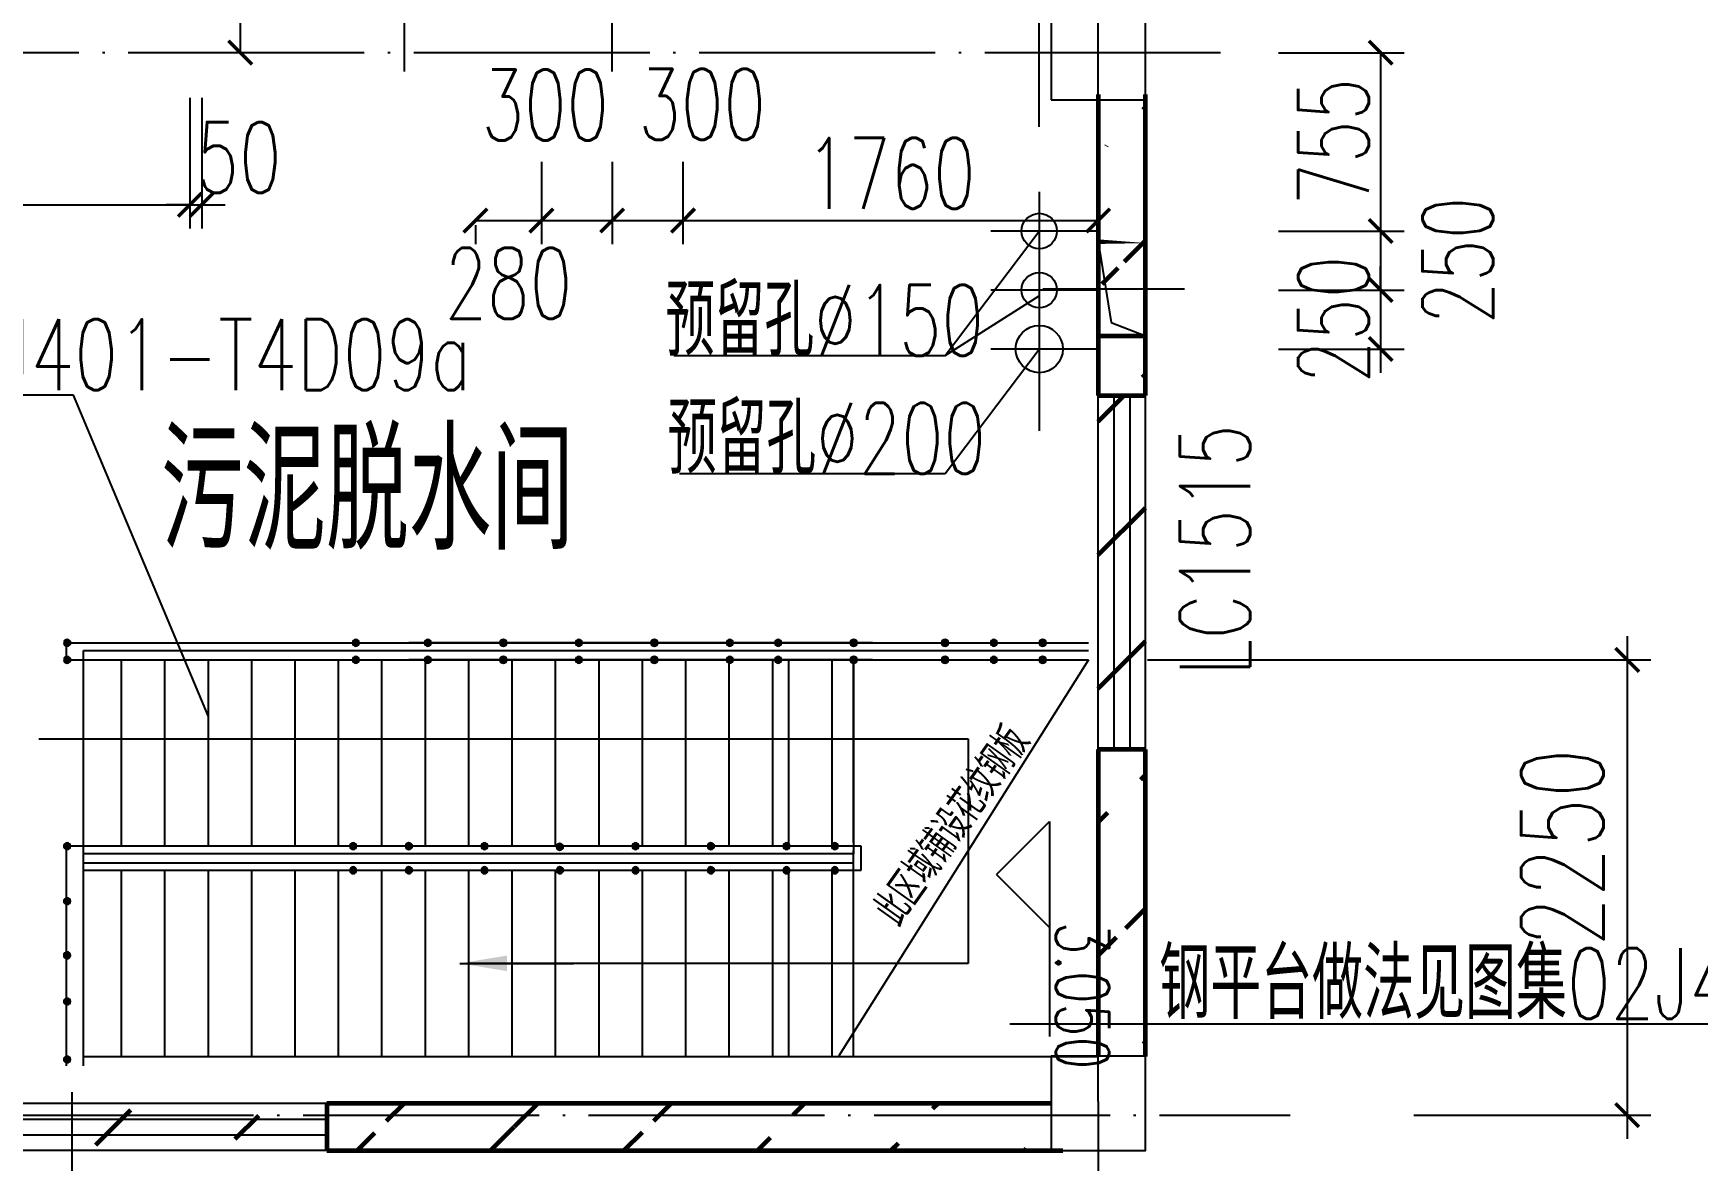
# Model space of a CAD drawing. Header units: millimetres. Extents: x 5779402 to 5838852, y 134142 to 176192.
# Drawn here: x 5807343 to 5814398, y 141074 to 145849 of the extents above; entities that cross this region are included whole.
import ezdxf

# ---------------------------------------------------------------- set-up
doc = ezdxf.new("R2010")
doc.units = ezdxf.units.MM
doc.header["$LTSCALE"] = 1000
doc.linetypes.add('ACAD_ISO04W100', pattern=[30.5, 24, -3, 0.5, -3])
doc.linetypes.add('DOTE', pattern=[2.4200000000000004, 2, -0.2, 0.02, -0.2])
doc.layers.get('0').update_dxf_attribs({"color": 8})
doc.layers.get('DEFPOINTS').update_dxf_attribs({"color": 8})
for name, color, linetype in [('3T_WOOD', 8, 'Continuous'), ('AXIS_NUM', 8, 'Continuous'), ('COLUMN', 8, 'Continuous'), ('DIM', 8, 'Continuous'), ('DIM_ELEV', 8, 'Continuous'), ('DOTE', 8, 'DOTE'), ('STAIR', 8, 'Continuous'), ('THIN', 8, 'Continuous'), ('TWT_SYMB', 8, 'Continuous'), ('WIN', 8, 'Continuous'), ('WINDOW', 8, 'Continuous'), ('WINDOW_TEXT', 8, 'Continuous')]:
    doc.layers.add(name, color=color, linetype=linetype)
doc.layers.add('WALL', color=8, linetype='Continuous', lineweight=60)
doc.styles.add('_TCH_WINDOW', font='SIMPLEX', dxfattribs={"bigfont": 'GBCBIG'})
doc.styles.add('HZ', font='geditxt.shx', dxfattribs={"width": 0.7, "bigfont": 'hztxt1.shx'})
doc.styles.add('HZ1', font='geditxt.shx', dxfattribs={"width": 0.75, "bigfont": 'hztxt1.shx'})
doc.styles.get("Standard").update_dxf_attribs({"font": 'geditxt.shx', "width": 0.7, "bigfont": 'hztxt1.shx'})
doc.styles.add('STYLE1', font='geditxt.shx', dxfattribs={"width": 0.7, "bigfont": 'hztxt1.shx'})
doc.styles.add('TSSD_Dimension', font='geditxt.shx', dxfattribs={"width": 0.7, "bigfont": 'hztxt1.shx'})
doc.styles.add('TSSD_Rein', font='geditxt.shx', dxfattribs={"width": 0.7, "bigfont": 'hztxt1.shx'})
doc.dimstyles.new('normal', dxfattribs={"dimtxt": 3, "dimasz": 2.5, "dimexe": 0.5, "dimexo": 0.5, "dimtad": 1, "dimdec": 0, "dimdsep": 46, "dimtxsty": 'STYLE1', "dimcen": 2.5, "dimclrd": 7, "dimclre": 7, "dimclrt": 7, "dimadec": 0, "dimazin": 0, "dimtfac": 1, "dimtdec": 0, "dimtofl": 0, "dimtmove": 0, "dimatfit": 2, "dimfxl": 0, "dimtolj": 1, "dimtzin": 0, "dimarcsym": 0})
doc.dimstyles.new('TSSD_100_100$0', dxfattribs={"dimtxt": 300, "dimasz": 100, "dimexe": 100, "dimexo": 250, "dimgap": 50, "dimtad": 1, "dimdec": 0, "dimzin": 0, "dimdsep": 46, "dimtxsty": 'TSSD_Rein', "dimblk": 'ARCHTICK', "dimcen": 0, "dimclrt": 7, "dimadec": 0, "dimazin": 0, "dimtfac": 1, "dimtdec": 0, "dimtix": 1, "dimtmove": 2, "dimatfit": 3, "dimldrblk": '_TSDBK', "dimfxl": 0, "dimtvp": 0.7, "dimtolj": 1, "dimtzin": 0, "dimarcsym": 0})
doc.dimstyles.new('TSSD_50_100', dxfattribs={"dimtxt": 350, "dimasz": 100, "dimexe": 100, "dimexo": 250, "dimgap": 100, "dimtad": 1, "dimdec": 0, "dimlfac": 0.5, "dimzin": 0, "dimdsep": 46, "dimtxsty": 'TSSD_Dimension', "dimblk": 'ARCHTICK', "dimblk1": 'ARCHTICK', "dimblk2": 'ARCHTICK', "dimcen": 0, "dimdle": 100, "dimclrt": 7, "dimadec": 0, "dimazin": 0, "dimtfac": 1, "dimtdec": 0, "dimtix": 1, "dimtmove": 2, "dimatfit": 3, "dimfxl": 0, "dimtolj": 1, "dimtzin": 0, "dimarcsym": 0})
pattern_1 = [(45, (0, 3.129573621408781), (-282.842712474619, 282.842712474619), [])]

# ---------------------------------------------------------------- blocks, each defined once
blk = doc.blocks.new('D')
at = {"layer": 'WIN'}
for p, q in [((6078499.015100326, 232469.040798577), (6078499.015100326, 231869.6163707887)), ((6078356.516380943, 232179.4364029669), (6078299.015100242, 232034.9045898805)), ((6078699.015100412, 232234.9045898275), (6078356.516380943, 232179.4364029669))]:
    blk.add_line(p, q, dxfattribs=at)
at = {"layer": 'WIN', "const_width": 20}
blk.add_lwpolyline([(6078299.015100242, 232234.9045898275), (6078699.015100412, 232234.9045898275), (6078699.015100408, 232034.9045898736), (6078299.015100242, 232034.9045898805), (6078299.015100242, 232234.9045898275)], dxfattribs=at)
blk = doc.blocks.new('_ArchTick')
at = {"color": 0, "linetype": 'ByBlock', "const_width": 0.15}
blk.add_lwpolyline([(-0.5, -0.5), (0.5, 0.5)], dxfattribs=at)
blk = doc.blocks.new('*D181')
at = {"layer": 'DEFPOINTS', "color": 0, "transparency": 16777216}
for p in [(5811857.273068737, 146122.9615348458), (5811607.273068738, 145203.1733203476), (5811857.273068737, 145203.1733203476)]:
    blk.add_point(p, dxfattribs=at)
at = {"layer": 'DIM', "color": 0, "lineweight": -2, "transparency": 16777216}
for p, q in [((5811607.273068738, 145453.1733203476), (5811607.273068738, 146222.9615348458)), ((5811857.273068737, 145453.1733203476), (5811857.273068737, 146222.9615348458)), ((5811607.273068738, 146122.9615348458), (5811507.273068738, 146122.9615348458)), ((5811607.273068738, 146122.9615348458), (5811857.273068737, 146122.9615348458)), ((5811857.273068737, 146122.9615348458), (5811957.273068737, 146122.9615348458))]:
    blk.add_line(p, q, dxfattribs=at)
at = {"layer": 'DIM', "color": 0, "lineweight": -2, "transparency": 16777216, "xscale": 100, "yscale": 100, "zscale": 100}
blk.add_blockref('_ArchTick', (5811607.273068738, 146122.9615348458), dxfattribs=at)
at = {"layer": 'DIM', "color": 0, "lineweight": -2, "transparency": 16777216, "xscale": 100, "yscale": 100, "zscale": 100, "rotation": 180}
blk.add_blockref('_ArchTick', (5811857.273068737, 146122.9615348458), dxfattribs=at)
at = {"layer": 'DIM', "color": 7, "transparency": 16777216, "insert": (5811732.273068737, 146322.9615348458), "char_height": 300, "attachment_point": 5, "style": 'TSSD_Rein'}
blk.add_mtext('\\A1;250', dxfattribs=at)
blk = doc.blocks.new('_TSDBK')
blk.add_line((-1, 0), (0, 0))
blk.add_lwpolyline([(-0.7000000000000001, -0.7000000000000001, 0.5, 0.5, 0), (0.7000000000000001, 0.7000000000000001, 0.5, 0.5, 0)], format="xyseb")
blk = doc.blocks.new('*D179')
at = {"layer": 'DEFPOINTS', "color": 0, "transparency": 16777216}
for p in [(5811815.829915711, 143194.9160537429), (5812945.647221676, 141266.480840938), (5814099.242781069, 141266.480840938)]:
    blk.add_point(p, dxfattribs=at)
at = {"layer": 'DIM', "color": 0, "lineweight": -2, "transparency": 16777216}
for p, q in [((5814099.242781069, 143294.9160537429), (5814099.242781069, 141166.480840938)), ((5812065.829915711, 143194.9160537429), (5814199.242781069, 143194.9160537429)), ((5813195.647221676, 141266.480840938), (5814199.242781069, 141266.480840938))]:
    blk.add_line(p, q, dxfattribs=at)
at = {"layer": 'DIM', "color": 0, "lineweight": -2, "transparency": 16777216, "xscale": 100, "yscale": 100, "zscale": 100}
for p, rotation in [((5814099.242781069, 143194.9160537429), 90), ((5814099.242781069, 141266.480840938), 270)]:
    blk.add_blockref('_ArchTick', p, dxfattribs=dict(at, rotation=rotation))
at = {"layer": 'DIM', "color": 7, "transparency": 16777216, "insert": (5813824.242781069, 142399.8940150948), "char_height": 350, "attachment_point": 5, "rotation": 90, "style": 'TSSD_Dimension'}
blk.add_mtext('\\A1;2250', dxfattribs=at)
blk = doc.blocks.new('_FZHK')
blk.add_lwpolyline([(-0.5, -0.5), (0.5, -0.5), (0.5, 0.5), (-0.5, 0.5)], close=True)
blk = doc.blocks.new('*D85')
at = {"layer": 'DEFPOINTS', "color": 0, "transparency": 16777216}
for p in [(5812370.708302685, 144761.480840936), (5812370.708302685, 144511.480840936), (5813054.283697982, 144511.480840936)]:
    blk.add_point(p, dxfattribs=at)
at = {"layer": 'DIM', "color": 0, "lineweight": -2, "transparency": 16777216}
for p, q in [((5813054.283697982, 144761.480840936), (5813054.283697982, 144861.480840936)), ((5812620.708302685, 144761.480840936), (5813154.283697982, 144761.480840936)), ((5813054.283697982, 144761.480840936), (5813054.283697982, 144511.480840936)), ((5812620.708302685, 144511.480840936), (5813154.283697982, 144511.480840936)), ((5813054.283697982, 144511.480840936), (5813054.283697982, 144411.480840936))]:
    blk.add_line(p, q, dxfattribs=at)
at = {"layer": 'DIM', "color": 0, "lineweight": -2, "transparency": 16777216, "xscale": 100, "yscale": 100, "zscale": 100}
for p, rotation in [((5813054.283697982, 144761.480840936), 270), ((5813054.283697982, 144511.480840936), 90)]:
    blk.add_blockref('_ArchTick', p, dxfattribs=dict(at, rotation=rotation))
at = {"layer": 'DIM', "color": 7, "transparency": 16777216, "insert": (5812854.283697982, 144636.4808409369), "char_height": 300, "attachment_point": 5, "rotation": 90, "style": 'TSSD_Rein'}
blk.add_mtext('\\A1;250', dxfattribs=at)
blk = doc.blocks.new('*D84')
at = {"layer": 'DEFPOINTS', "color": 0, "transparency": 16777216}
for p in [(5812370.708302685, 145011.480840936), (5812370.708302685, 144761.480840936), (5813054.283697982, 144761.480840936)]:
    blk.add_point(p, dxfattribs=at)
at = {"layer": 'DIM', "color": 0, "lineweight": -2, "transparency": 16777216}
for p, q in [((5812620.708302685, 145011.480840936), (5813154.283697982, 145011.480840936)), ((5813054.283697982, 145011.480840936), (5813054.283697982, 144761.480840936)), ((5812620.708302685, 144761.480840936), (5813154.283697982, 144761.480840936))]:
    blk.add_line(p, q, dxfattribs=at)
at = {"layer": 'DIM', "color": 0, "lineweight": -2, "transparency": 16777216, "xscale": 100, "yscale": 100, "zscale": 100}
for p, rotation in [((5813054.283697982, 145011.480840936), 90), ((5813054.283697982, 144761.480840936), 270)]:
    blk.add_blockref('_ArchTick', p, dxfattribs=dict(at, rotation=rotation))
at = {"layer": 'DIM', "color": 7, "transparency": 16777216, "insert": (5813381.418291126, 144886.4808409372), "char_height": 300, "attachment_point": 5, "rotation": 90, "style": 'TSSD_Rein'}
blk.add_mtext('\\A1;250', dxfattribs=at)
blk = doc.blocks.new('*D83')
at = {"layer": 'DEFPOINTS', "color": 0, "transparency": 16777216}
for p in [(5812370.708302685, 145766.9160541317), (5812370.708302685, 145011.480840936), (5813054.283697982, 145011.480840936)]:
    blk.add_point(p, dxfattribs=at)
at = {"layer": 'DIM', "color": 0, "lineweight": -2, "transparency": 16777216}
for p, q in [((5812620.708302685, 145766.9160541317), (5813154.283697982, 145766.9160541317)), ((5813054.283697982, 145766.9160541317), (5813054.283697982, 145011.480840936)), ((5812620.708302685, 145011.480840936), (5813154.283697982, 145011.480840936))]:
    blk.add_line(p, q, dxfattribs=at)
at = {"layer": 'DIM', "color": 0, "lineweight": -2, "transparency": 16777216, "xscale": 100, "yscale": 100, "zscale": 100}
for p, rotation in [((5813054.283697982, 145766.9160541317), 90), ((5813054.283697982, 145011.480840936), 270)]:
    blk.add_blockref('_ArchTick', p, dxfattribs=dict(at, rotation=rotation))
at = {"layer": 'DIM', "color": 7, "transparency": 16777216, "insert": (5812854.283697982, 145389.1984475348), "char_height": 300, "attachment_point": 5, "rotation": 90, "style": 'TSSD_Rein'}
blk.add_mtext('\\A1;755', dxfattribs=at)
blk = doc.blocks.new('*D77')
at = {"layer": 'DEFPOINTS', "color": 0, "transparency": 16777216}
for p in [(5807507.273069501, 141613.7790394076), (5810757.273068737, 140802.8531473839), (5807507.273069501, 140341.9272553602)]:
    blk.add_point(p, dxfattribs=at)
at = {"layer": 'DIM', "color": 0, "lineweight": -2, "transparency": 16777216}
for p, q in [((5807507.273069501, 141363.7790394076), (5807507.273069501, 140241.9272553602)), ((5810757.273068737, 140552.8531473839), (5810757.273068737, 140241.9272553602)), ((5810757.273068737, 140341.9272553602), (5807507.273069501, 140341.9272553602))]:
    blk.add_line(p, q, dxfattribs=at)
at = {"layer": 'DIM', "color": 0, "lineweight": -2, "transparency": 16777216, "xscale": 100, "yscale": 100, "zscale": 100, "rotation": 180}
blk.add_blockref('_ArchTick', (5807507.273069501, 140341.9272553602), dxfattribs=at)
at = {"layer": 'DIM', "color": 0, "lineweight": -2, "transparency": 16777216, "xscale": 100, "yscale": 100, "zscale": 100}
blk.add_blockref('_ArchTick', (5810757.273068737, 140341.9272553602), dxfattribs=at)
at = {"layer": 'DIM', "color": 7, "transparency": 16777216, "insert": (5809132.273069119, 140541.9272553602), "char_height": 300, "attachment_point": 5, "style": 'TSSD_Rein'}
blk.add_mtext('\\A1;3250', dxfattribs=at)
blk = doc.blocks.new('钢梯2')
at = {"layer": 'STAIR'}
for points in [[(850730.7447150934, -322942.6653898323, 1), (850695.4695447278, -322942.6653898323, 1)], [(850785.4695447278, -322942.6653898323, -1), (850820.7447150933, -322942.6653898323, -1)], [(850730.7447150934, -323201.3666499663, 1), (850695.4695447278, -323201.3666499663, 1)], [(850785.4695447278, -323201.3666499663, -1), (850820.7447150933, -323201.3666499663, -1)], [(850730.7447150934, -323460.0679101003, 1), (850695.4695447278, -323460.0679101003, 1)], [(850785.4695447278, -323460.0679101003, -1), (850820.7447150933, -323460.0679101003, -1)], [(850730.7447150934, -323944.0679101003, 1), (850695.4695447278, -323944.0679101003, 1)], [(850785.4695447278, -323944.0679101003, -1), (850820.7447150933, -323944.0679101003, -1)], [(849616.7447150934, -324044.0679101003, 1), (849581.4695447278, -324044.0679101003, 1)], [(849709.4695447278, -324044.0679101003, -1), (849744.7447150934, -324044.0679101003, -1)], [(849616.7447150934, -324300.0679101003, 1), (849581.4695447278, -324300.0679101003, 1)], [(849709.4695447278, -324300.0679101003, -1), (849744.7447150934, -324300.0679101003, -1)], [(850730.7447150934, -324344.0679101003, 1), (850695.4695447278, -324344.0679101003, 1)], [(850785.4695447278, -324344.0679101003, -1), (850820.7447150933, -324344.0679101003, -1)], [(850730.7447150934, -324600.0679101003, 1), (850695.4695447278, -324600.0679101003, 1)], [(850785.4695447278, -324600.0679101003, -1), (850820.7447150933, -324600.0679101003, -1)], [(849616.7447150934, -324700.0679101003, 1), (849581.4695447278, -324700.0679101003, 1)], [(849709.4695447278, -324700.0679101003, -1), (849744.7447150934, -324700.0679101003, -1)], [(850730.7447150934, -325000.0679101003, 1), (850695.4695447278, -325000.0679101003, 1)], [(850785.4695447278, -325000.0679101003, -1), (850820.7447150933, -325000.0679101003, -1)], [(849616.7447150934, -325100.0679101003, 1), (849581.4695447278, -325100.0679101003, 1)], [(849709.4695447278, -325100.0679101003, -1), (849744.7447150934, -325100.0679101003, -1)], [(850730.7447150934, -325400.0679101003, 1), (850695.4695447278, -325400.0679101003, 1)], [(850785.4695447278, -325400.0679101003, -1), (850820.7447150933, -325400.0679101003, -1)], [(849616.7447150934, -325500.0679101003, 1), (849581.4695447278, -325500.0679101003, 1)], [(849705.4695447278, -325500.0679101003, -1), (849740.7447150934, -325500.0679101003, -1)], [(850730.7447150934, -325800.0679101003, 1), (850695.4695447278, -325800.0679101003, 1)], [(850785.4695447278, -325800.0679101003, -1), (850820.7447150933, -325800.0679101003, -1)], [(849616.7447150934, -325900.0679101003, 1), (849581.4695447278, -325900.0679101003, 1)], [(849709.4695447278, -325900.0679101003, -1), (849744.7447150934, -325900.0679101003, -1)], [(850730.7447150934, -326200.0679101003, 1), (850695.4695447278, -326200.0679101003, 1)], [(850785.4695447278, -326200.0679101003, -1), (850820.7447150933, -326200.0679101003, -1)], [(849616.7447150934, -326300.0679101003, 1), (849581.4695447278, -326300.0679101003, 1)], [(849709.4695447278, -326300.0679101003, -1), (849744.7447150934, -326300.0679101003, -1)], [(849616.7447150934, -326596.107151052, 1), (849581.4695447278, -326596.107151052, 1)], [(849709.4695447278, -326596.107151052, -1), (849744.7447150934, -326596.107151052, -1)], [(850730.7447150934, -326581.3079189023, 1), (850695.4695447278, -326581.3079189023, 1)], [(850785.4695447278, -326581.3079189023, -1), (850820.7447150933, -326581.3079189023, -1)], [(848579.7631746964, -328111.5571983908, -1), (848615.0383450619, -328111.5571983908, -1)], [(848886.8436971749, -328111.5571983908, -1), (848922.1188675405, -328111.5571983908, -1)], [(849131.1672224128, -328111.5571983908, -1), (849166.4423927784, -328111.5571983908, -1)], [(849418.0750970975, -328111.5571983908, -1), (849453.3502674631, -328111.5571983908, -1)], [(849709.4695447278, -328111.5571983908, -1), (849744.7447150934, -328111.5571983908, -1)], [(850730.7447150934, -328110.2994994388, 1), (850695.4695447278, -328110.2994994388, 1)], [(850785.4695447278, -328110.2994994388, -1), (850820.7447150933, -328110.2994994388, -1)]]:
    blk.add_hatch(color=256, dxfattribs=at).paths.add_polyline_path(points)
for p, q in [((848613.1071299106, -328024.0679101006), (848613.1071299106, -322648.2639688065)), ((850713.1071299106, -323844.0679101003), (850713.1071299106, -322700.0679101003)), ((850763.1071299106, -326340.0679101003), (850763.1071299106, -322700.0679101003)), ((850763.1071299105, -328024.0679101004), (850763.1071299106, -322700.0679101003)), ((850803.1071299105, -323844.0679101003), (850803.1071299105, -322700.0679101003)), ((850713.1071299106, -328114.0679101004), (850713.1071299106, -323804.0679101003)), ((850803.1071299104, -328114.0679101004), (850803.1071299105, -323804.0679101003)), ((850713.1071299106, -323844.0679101003), (850713.1071299106, -326300.0679101003)), ((850803.1071299105, -323844.0679101003), (850803.1071299105, -326300.0679101003)), ((848613.1071299106, -323944.0679101003), (849603.1071299106, -323944.0679101003)), ((848613.1071299106, -323944.0679101003), (849543.1071299106, -323944.0679101003)), ((849599.1071299108, -328024.0679101005), (849599.1071299107, -323904.0679101003)), ((849599.1071299107, -323904.0679101003), (849727.1071299107, -323904.0679101003)), ((849603.1071299106, -323944.0679101003), (849703.1071299106, -323944.0679101003)), ((849603.1071299106, -323944.0679101003), (849703.1071299106, -323944.0679101003)), ((849639.1071299106, -326400.0679101003), (849639.1071299106, -323944.0679101003)), ((849639.1071299107, -328024.0679101006), (849639.1071299106, -323944.0679101003)), ((849687.1071299106, -323944.0679101003), (849687.1071299106, -326400.0679101003)), ((850713.1071299106, -323944.0679101003), (849687.1071299106, -323944.0679101003)), ((849687.1071299106, -323944.0679101003), (849687.1071299107, -328024.0679101005)), ((849727.1071299107, -323904.0679101003), (849727.1071299108, -328114.0679101006)), ((849747.1071299106, -323944.0679101003), (850713.1071299106, -323944.0679101003)), ((848613.1071299106, -324057.0679101003), (849599.1071299107, -324057.0679101003)), ((849727.1071299108, -324057.0679101003), (850713.1071299106, -324057.0679101003)), ((848613.1071299106, -324287.0679101003), (849599.1071299107, -324287.0679101003)), ((849727.1071299108, -324287.0679101003), (850713.1071299106, -324287.0679101003)), ((848613.1071299106, -324373.0679101003), (849599.1071299107, -324373.0679101003)), ((849727.1071299108, -324373.0679101003), (850713.1071299106, -324373.0679101003)), ((848613.1071299106, -324603.0679101003), (849599.1071299107, -324603.0679101003)), ((849727.1071299108, -324603.0679101003), (850713.1071299106, -324603.0679101003)), ((848613.1071299106, -324833.0679101003), (849599.1071299107, -324833.0679101003)), ((849727.1071299108, -324833.0679101003), (850713.1071299106, -324833.0679101003)), ((848613.1071299106, -325063.0679101003), (849599.1071299107, -325063.0679101003)), ((849727.1071299108, -325063.0679101003), (850713.1071299106, -325063.0679101003)), ((848613.1071299106, -325293.0679101003), (849599.1071299107, -325293.0679101003)), ((849727.1071299108, -325293.0679101003), (850713.1071299106, -325293.0679101003)), ((848613.1071299106, -325523.0679101003), (849599.1071299107, -325523.0679101003)), ((849727.1071299108, -325523.0679101003), (850713.1071299106, -325523.0679101003)), ((848613.1071299106, -325753.0679101003), (849599.1071299107, -325753.0679101003)), ((849727.1071299108, -325753.0679101003), (850713.1071299106, -325753.0679101003)), ((848613.1071299106, -325983.0679101003), (849599.1071299107, -325983.0679101003)), ((849727.1071299108, -325983.0679101003), (850713.1071299106, -325983.0679101003)), ((848613.1071299106, -326213.0679101003), (849599.1071299107, -326213.0679101003)), ((849727.1071299108, -326213.0679101003), (850713.1071299106, -326213.0679101003)), ((848613.1071299106, -326443.0679101003), (849599.1071299107, -326443.0679101003)), ((849727.1071299108, -326443.0679101003), (850713.1071299106, -326443.0679101003)), ((848613.1071299106, -326673.0679101003), (849599.1071299107, -326673.0679101003)), ((849727.1071299108, -326673.0679101003), (850713.1071299106, -326673.0679101003)), ((848613.1071299106, -326903.0679101003), (849599.1071299107, -326903.0679101003)), ((849727.1071299108, -326903.0679101003), (850713.1071299106, -326903.0679101003)), ((848613.1071299106, -327133.0679101003), (849599.1071299107, -327133.0679101003)), ((849727.1071299108, -327133.0679101003), (850713.1071299106, -327133.0679101003)), ((848613.1071299106, -327363.0679101003), (849599.1071299107, -327363.0679101003)), ((849727.1071299108, -327363.0679101003), (850713.1071299106, -327363.0679101003)), ((848613.1071299106, -327593.0679101003), (849599.1071299107, -327593.0679101003)), ((849727.1071299108, -327593.0679101003), (850713.1071299106, -327593.0679101003)), ((848613.1071299106, -327822.2874138645), (849599.1071299107, -327822.2874138645)), ((849727.1071299108, -327822.2874138645), (850713.1071299106, -327822.2874138645)), ((848563.1071299106, -328024.0679101006), (850763.1071299105, -328024.0679101004)), ((848563.1071299106, -328114.0679101006), (849727.1071299108, -328114.0679101006))]:
    blk.add_line(p, q, dxfattribs=at)
at = {"layer": 'STAIR', "linetype": 'Continuous'}
blk.add_line((850713.1071299106, -328114.0679101004), (850803.1071299104, -328114.0679101004), dxfattribs=at)
at = {"layer": 'STAIR'}
for centre in [(850713.1071299106, -322942.6653898323), (850803.1071299105, -322942.6653898323), (850713.1071299106, -323201.3666499663), (850803.1071299105, -323201.3666499663), (850713.1071299106, -323460.0679101003), (850803.1071299105, -323460.0679101003), (850713.1071299106, -323944.0679101003), (850803.1071299105, -323944.0679101003), (849599.1071299106, -324044.0679101003), (849727.1071299106, -324044.0679101003), (849599.1071299106, -324300.0679101003), (849727.1071299106, -324300.0679101003), (850713.1071299106, -324344.0679101003), (850803.1071299105, -324344.0679101003), (850713.1071299106, -324600.0679101003), (850803.1071299105, -324600.0679101003), (849599.1071299106, -324700.0679101003), (849727.1071299106, -324700.0679101003), (850713.1071299106, -325000.0679101003), (850803.1071299105, -325000.0679101003), (849599.1071299106, -325100.0679101003), (849727.1071299106, -325100.0679101003), (850713.1071299106, -325400.0679101003), (850803.1071299105, -325400.0679101003), (849599.1071299106, -325500.0679101003), (849723.1071299106, -325500.0679101003), (850713.1071299106, -325800.0679101003), (850803.1071299105, -325800.0679101003), (849599.1071299106, -325900.0679101003), (849727.1071299106, -325900.0679101003), (850713.1071299106, -326200.0679101003), (850803.1071299105, -326200.0679101003), (849599.1071299106, -326300.0679101003), (849727.1071299106, -326300.0679101003), (849599.1071299106, -326596.107151052), (849727.1071299106, -326596.107151052), (850713.1071299106, -326581.3079189023), (850803.1071299105, -326581.3079189023), (848597.4007598792, -328111.5571983908), (848904.4812823577, -328111.5571983908), (849148.8048075956, -328111.5571983908), (849435.7126822803, -328111.5571983908), (849727.1071299106, -328111.5571983908), (850713.1071299106, -328110.2994994388), (850803.1071299105, -328110.2994994388)]:
    blk.add_circle(centre, 17.63758518271788, dxfattribs=at)
blk = doc.blocks.new('*D74')
at = {"layer": 'DEFPOINTS', "color": 0, "transparency": 16777216}
for p in [(5808371.607742611, 146214.4808409382), (5808220.56397913, 145766.9160541317), (5808371.607742611, 145766.9160541317)]:
    blk.add_point(p, dxfattribs=at)
at = {"layer": 'DIM', "color": 0, "lineweight": -2, "transparency": 16777216}
for p, q in [((5808121.607742611, 146214.4808409382), (5808120.56397913, 146214.4808409382)), ((5808220.56397913, 146214.4808409382), (5808220.56397913, 145766.9160541317)), ((5808121.607742611, 145766.9160541317), (5808120.56397913, 145766.9160541317))]:
    blk.add_line(p, q, dxfattribs=at)
at = {"layer": 'DIM', "color": 0, "lineweight": -2, "transparency": 16777216, "xscale": 100, "yscale": 100, "zscale": 100}
for p, rotation in [((5808220.56397913, 146214.4808409382), 90), ((5808220.56397913, 145766.9160541317), 270)]:
    blk.add_blockref('_ArchTick', p, dxfattribs=dict(at, rotation=rotation))
at = {"layer": 'DIM', "color": 7, "transparency": 16777216, "insert": (5807769.367643644, 146204.0259654865), "char_height": 300, "attachment_point": 5, "rotation": 90, "style": 'TSSD_Rein'}
blk.add_mtext('\\A1;448', dxfattribs=at)
blk = doc.blocks.new('*D57')
at = {"layer": 'DEFPOINTS', "color": 0, "transparency": 16777216}
for p in [(5808007.273068761, 145826.0644825055), (5808057.273068761, 145826.0644825055), (5808057.273068761, 145122.920989466)]:
    blk.add_point(p, dxfattribs=at)
at = {"layer": 'DIM', "color": 0, "lineweight": -2, "transparency": 16777216}
for p, q in [((5808007.273068761, 145576.0644825055), (5808007.273068761, 145022.920989466)), ((5808057.273068761, 145576.0644825055), (5808057.273068761, 145022.920989466)), ((5808007.273068761, 145122.920989466), (5807907.273068761, 145122.920989466)), ((5808007.273068761, 145122.920989466), (5808057.273068761, 145122.920989466)), ((5808057.273068761, 145122.920989466), (5808157.273068761, 145122.920989466))]:
    blk.add_line(p, q, dxfattribs=at)
at = {"layer": 'DIM', "color": 0, "lineweight": -2, "transparency": 16777216, "xscale": 100, "yscale": 100, "zscale": 100}
blk.add_blockref('_ArchTick', (5808007.273068761, 145122.920989466), dxfattribs=at)
at = {"layer": 'DIM', "color": 0, "lineweight": -2, "transparency": 16777216, "xscale": 100, "yscale": 100, "zscale": 100, "rotation": 180}
blk.add_blockref('_ArchTick', (5808057.273068761, 145122.920989466), dxfattribs=at)
at = {"layer": 'DIM', "color": 7, "transparency": 16777216, "insert": (5808215.244104763, 145322.920989466), "char_height": 300, "attachment_point": 5, "style": 'TSSD_Rein'}
blk.add_mtext('\\A1;50', dxfattribs=at)
blk = doc.blocks.new('*D56')
at = {"layer": 'DEFPOINTS', "color": 0, "transparency": 16777216}
for p in [(5805857.273068764, 145826.0644825055), (5808007.273068761, 145826.0644825055), (5808007.273068761, 145122.920989466)]:
    blk.add_point(p, dxfattribs=at)
at = {"layer": 'DIM', "color": 0, "lineweight": -2, "transparency": 16777216}
for p, q in [((5805857.273068764, 145576.0644825055), (5805857.273068764, 145022.920989466)), ((5808007.273068761, 145576.0644825055), (5808007.273068761, 145022.920989466)), ((5805857.273068764, 145122.920989466), (5808007.273068761, 145122.920989466))]:
    blk.add_line(p, q, dxfattribs=at)
at = {"layer": 'DIM', "color": 0, "lineweight": -2, "transparency": 16777216, "xscale": 100, "yscale": 100, "zscale": 100, "rotation": 180}
blk.add_blockref('_ArchTick', (5805857.273068764, 145122.920989466), dxfattribs=at)
at = {"layer": 'DIM', "color": 0, "lineweight": -2, "transparency": 16777216, "xscale": 100, "yscale": 100, "zscale": 100}
blk.add_blockref('_ArchTick', (5808007.273068761, 145122.920989466), dxfattribs=at)
at = {"layer": 'DIM', "color": 7, "transparency": 16777216, "insert": (5806932.273068762, 145322.920989466), "char_height": 300, "attachment_point": 5, "style": 'TSSD_Rein'}
blk.add_mtext('\\A1;2150', dxfattribs=at)
blk = doc.blocks.new('*D54')
at = {"layer": 'DEFPOINTS', "color": 0, "transparency": 16777216}
for p in [(5809497.273067544, 145553.7043276356), (5809797.273067544, 145554.761948531), (5809797.273067544, 145056.048509266)]:
    blk.add_point(p, dxfattribs=at)
at = {"layer": 'DIM', "color": 0, "lineweight": -2, "transparency": 16777216}
for p, q in [((5809497.273067544, 145303.7043276356), (5809497.273067544, 144956.048509266)), ((5809797.273067544, 145304.761948531), (5809797.273067544, 144956.048509266)), ((5809497.273067544, 145056.048509266), (5809797.273067544, 145056.048509266))]:
    blk.add_line(p, q, dxfattribs=at)
at = {"layer": 'DIM', "color": 0, "lineweight": -2, "transparency": 16777216, "xscale": 100, "yscale": 100, "zscale": 100, "rotation": 180}
blk.add_blockref('_ArchTick', (5809497.273067544, 145056.048509266), dxfattribs=at)
at = {"layer": 'DIM', "color": 0, "lineweight": -2, "transparency": 16777216, "xscale": 100, "yscale": 100, "zscale": 100}
blk.add_blockref('_ArchTick', (5809797.273067544, 145056.048509266), dxfattribs=at)
at = {"layer": 'DIM', "color": 7, "transparency": 16777216, "insert": (5809513.587913635, 145545.3953497006), "char_height": 300, "attachment_point": 5, "style": 'TSSD_Rein'}
blk.add_mtext('\\A1;300', dxfattribs=at)
blk = doc.blocks.new('*D53')
at = {"layer": 'DEFPOINTS', "color": 0, "transparency": 16777216}
for p in [(5810097.273067544, 145554.761948531), (5811857.273068737, 145286.3013439025), (5811857.273068737, 145056.048509266)]:
    blk.add_point(p, dxfattribs=at)
at = {"layer": 'DIM', "color": 0, "lineweight": -2, "transparency": 16777216}
for p, q in [((5810097.273067544, 145304.761948531), (5810097.273067544, 144956.048509266)), ((5810097.273067544, 145056.048509266), (5811857.273068737, 145056.048509266)), ((5811857.273068737, 145036.3013439025), (5811857.273068737, 144956.048509266))]:
    blk.add_line(p, q, dxfattribs=at)
at = {"layer": 'DIM', "color": 0, "lineweight": -2, "transparency": 16777216, "xscale": 100, "yscale": 100, "zscale": 100, "rotation": 180}
blk.add_blockref('_ArchTick', (5810097.273067544, 145056.048509266), dxfattribs=at)
at = {"layer": 'DIM', "color": 0, "lineweight": -2, "transparency": 16777216, "xscale": 100, "yscale": 100, "zscale": 100}
blk.add_blockref('_ArchTick', (5811857.273068737, 145056.048509266), dxfattribs=at)
at = {"layer": 'DIM', "color": 7, "transparency": 16777216, "insert": (5810977.273068141, 145256.048509266), "char_height": 300, "attachment_point": 5, "style": 'TSSD_Rein'}
blk.add_mtext('\\A1;1760', dxfattribs=at)
blk = doc.blocks.new('*D52')
at = {"layer": 'DEFPOINTS', "color": 0, "transparency": 16777216}
for p in [(5809797.273067544, 145553.7043276356), (5810097.273067544, 145554.761948531), (5810097.273067544, 145056.048509266)]:
    blk.add_point(p, dxfattribs=at)
at = {"layer": 'DIM', "color": 0, "lineweight": -2, "transparency": 16777216}
for p, q in [((5809797.273067544, 145303.7043276356), (5809797.273067544, 144956.048509266)), ((5810097.273067544, 145304.761948531), (5810097.273067544, 144956.048509266)), ((5809797.273067544, 145056.048509266), (5810097.273067544, 145056.048509266))]:
    blk.add_line(p, q, dxfattribs=at)
at = {"layer": 'DIM', "color": 0, "lineweight": -2, "transparency": 16777216, "xscale": 100, "yscale": 100, "zscale": 100, "rotation": 180}
blk.add_blockref('_ArchTick', (5809797.273067544, 145056.048509266), dxfattribs=at)
at = {"layer": 'DIM', "color": 0, "lineweight": -2, "transparency": 16777216, "xscale": 100, "yscale": 100, "zscale": 100}
blk.add_blockref('_ArchTick', (5810097.273067544, 145056.048509266), dxfattribs=at)
at = {"layer": 'DIM', "color": 7, "transparency": 16777216, "insert": (5810178.446810294, 145548.1416619727), "char_height": 300, "attachment_point": 5, "style": 'TSSD_Rein'}
blk.add_mtext('\\A1;300', dxfattribs=at)
blk = doc.blocks.new('*D51')
at = {"layer": 'DEFPOINTS', "color": 0, "transparency": 16777216}
for p in [(5809497.273067544, 145554.761948531), (5809217.273067544, 145286.3013439025), (5809497.273067544, 145056.048509266)]:
    blk.add_point(p, dxfattribs=at)
at = {"layer": 'DIM', "color": 0, "lineweight": -2, "transparency": 16777216}
for p, q in [((5809497.273067544, 145304.761948531), (5809497.273067544, 144956.048509266)), ((5809217.273067544, 145056.048509266), (5809497.273067544, 145056.048509266)), ((5809217.273067544, 145036.3013439025), (5809217.273067544, 144956.048509266))]:
    blk.add_line(p, q, dxfattribs=at)
at = {"layer": 'DIM', "color": 0, "lineweight": -2, "transparency": 16777216, "xscale": 100, "yscale": 100, "zscale": 100, "rotation": 180}
blk.add_blockref('_ArchTick', (5809217.273067544, 145056.048509266), dxfattribs=at)
at = {"layer": 'DIM', "color": 0, "lineweight": -2, "transparency": 16777216, "xscale": 100, "yscale": 100, "zscale": 100}
blk.add_blockref('_ArchTick', (5809497.273067544, 145056.048509266), dxfattribs=at)
at = {"layer": 'DIM', "color": 7, "transparency": 16777216, "insert": (5809357.273067544, 144790.1104461079), "char_height": 300, "attachment_point": 5, "style": 'TSSD_Rein'}
blk.add_mtext('\\A1;280', dxfattribs=at)
blk = doc.blocks.new('$TCHSYS$WIN2D')
for p, q in [((-0.5, 0.5), (0.5, 0.5)), ((-0.5, 0.5), (-0.4999999999999999, -0.5)), ((0.5, 0.5), (0.4999999999999998, -0.5)), ((0.5, 0.1666666666666666), (-0.5, 0.1666666666666666)), ((0.5, -0.1666666666666667), (-0.5, -0.1666666666666667)), ((-0.4999999999999999, -0.5), (0.5, -0.5))]:
    blk.add_line(p, q)

msp = doc.modelspace()

# ---------------------------------------------------------------- hatches: boundary and pattern name
at = {"layer": 'WALL'}
h = msp.add_hatch(dxfattribs=at)
h.set_pattern_fill('METAL', color=256, scale=100, style=0)
h.set_pattern_definition([(45, (50.00000014342368, 2.91038304567337e-11), (-282.842712474619, 282.842712474619), [])])
edge = h.paths.add_edge_path()
edge.add_line((5811857.273068937, 147214.916054232), (5811857.273068815, 145939.9160541302))
edge.add_line((5812057.273068836, 147214.916054232), (5811857.273068937, 147214.916054232))
edge.add_line((5812057.273068736, 145939.9160541302), (5812057.273068836, 147214.916054232))
edge.add_line((5812057.273068848, 148714.916054232), (5812057.273068917, 150014.9160541302))
edge.add_line((5811857.273068931, 148714.916054232), (5812057.273068848, 148714.916054232))
edge.add_line((5811857.273068851, 150014.9160541302), (5811857.273068931, 148714.916054232))
edge.add_line((5811857.273068937, 142814.9160542342), (5811857.273068815, 141514.9160541325))
edge.add_line((5812057.273068836, 142814.9160542342), (5811857.273068937, 142814.9160542342))
edge.add_line((5812057.273068736, 141514.9160541325), (5812057.273068836, 142814.9160542342))
edge.add_line((5812057.273068848, 144314.9160542342), (5812057.273068917, 145589.9160541325))
edge.add_line((5811857.273068931, 144314.9160542342), (5812057.273068848, 144314.9160542342))
edge.add_line((5811857.273068851, 145589.9160541325), (5811857.273068931, 144314.9160542342))
edge.add_line((5812057.273069041, 150016.4808409163), (5812057.273068976, 150016.4808409163))
edge.add_line((5811857.273069012, 150016.4808409163), (5812057.273069041, 150016.4808409163))
edge.add_line((5811857.273069132, 150016.4808409163), (5811857.273069012, 150016.4808409163))
h = msp.add_hatch(dxfattribs=at)
h.set_pattern_fill('METAL', color=256, scale=100, style=0)
h.set_pattern_definition(pattern_1)
edge = h.paths.add_edge_path()
edge.add_line((5808587.273068599, 141118.0456277755), (5811707.273068905, 141118.0456277404))
edge.add_line((5808587.2730686, 141318.0456277566), (5808587.273068599, 141118.0456277755))
edge.add_line((5811707.273068906, 141318.0456277679), (5808587.2730686, 141318.0456277566))
edge.add_line((5807087.2730686, 141318.0456277566), (5806007.273068296, 141318.0456277575))
edge.add_line((5807087.273068599, 141118.0456277743), (5807087.2730686, 141318.0456277566))
edge.add_line((5806007.273068295, 141118.0456277625), (5807087.273068599, 141118.0456277743))
h = msp.add_hatch(dxfattribs=at)
h.set_pattern_fill('METAL', color=256, scale=100, style=0)
h.set_pattern_definition(pattern_1)
edge = h.paths.add_edge_path()
edge.add_line((5808587.273068599, 141118.0456277755), (5811707.273068905, 141118.0456277404))
edge.add_line((5808587.2730686, 141318.0456277566), (5808587.273068599, 141118.0456277755))
edge.add_line((5811707.273068906, 141318.0456277679), (5808587.2730686, 141318.0456277566))
edge.add_line((5807087.2730686, 141318.0456277566), (5806007.273068296, 141318.0456277575))
edge.add_line((5807087.273068599, 141118.0456277743), (5807087.2730686, 141318.0456277566))
edge.add_line((5806007.273068295, 141118.0456277625), (5807087.273068599, 141118.0456277743))

# ---------------------------------------------------------------- linework, layer by layer
at = {"color": 1, "linetype": 'ACAD_ISO04W100'}
for p, q in [((5811607.273068738, 145177.6505062687), (5811607.273068738, 144164.8677059915)), ((5811607.273068738, 145177.6505062687), (5811607.273068738, 144164.8677059915)), ((5811857.273068738, 145011.4808409363), (5811401.606614899, 145011.4808409363)), ((5811857.273068738, 144761.4808409363), (5811401.606614899, 144761.4808409363)), ((5811857.273068738, 144511.4808409363), (5811401.606614898, 144511.4808409363))]:
    msp.add_line(p, q, dxfattribs=at)
for p, q in [((5811208.504256729, 144484.2290709685), (5811607.273068738, 145011.4808409363)), ((5811208.504256729, 144484.2290709685), (5811607.273068738, 144736.4808409363)), ((5810058.451844146, 144484.2290709685), (5811208.504256729, 144484.2290709685)), ((5811208.504256729, 143984.2290709685), (5811607.273068738, 144511.4808409363)), ((5807513.995841041, 144315.6365378131), (5806030.076032426, 144315.6365378131)), ((5808085.429916579, 142955.2573781119), (5807513.995841041, 144315.6365378131)), ((5810082.764276872, 143984.2290709685), (5811208.504256729, 143984.2290709685)), ((5811815.829915711, 143194.9160537431), (5810757.273068736, 141517.270606386)), ((5815440.603717772, 141651.7100572719), (5811482.114061036, 141651.7100572719))]:
    msp.add_line(p, q)
for centre, radius in [((5811607.273068738, 145011.4808409363), 75), ((5811607.273068738, 144761.4808409363), 75), ((5811607.273068738, 144511.4808409363), 100)]:
    msp.add_circle(centre, radius)
at = {"layer": 'AXIS_NUM'}
msp.add_line((5811857.273068737, 141324.390937928), (5811857.273068737, 139196.5087984035), dxfattribs=at)
at = {"layer": 'COLUMN'}
msp.add_line((5811306.397828343, 141909.6368510959), (5809185.776020703, 141909.6368510959), dxfattribs=at)
at = {"layer": 'DIM_ELEV'}
for p, q in [((5811426.180180721, 142286.1327357283), (5811651.180180721, 142511.1327357283)), ((5811651.180180721, 142511.1327357283), (5811651.180180721, 141599.7615986231)), ((5811426.180180721, 142286.1327357283), (5811651.180180721, 142061.1327357283))]:
    msp.add_line(p, q, dxfattribs=at)
at = {"layer": 'DOTE', "ltscale": 0.5}
for p, q in [((5811857.273068737, 141324.390937928), (5811857.273068737, 151104.2410222153)), ((5808917.273067544, 145687.7383654355), (5808917.273067544, 147953.6096031865)), ((5809797.273067544, 145687.7383654355), (5809797.273067544, 147953.6096031865)), ((5812376.179375196, 145766.916054132), (5804562.991779409, 145766.916054132)), ((5804857.273068734, 141266.4808409383), (5812670.460664521, 141266.4808409383))]:
    msp.add_line(p, q, dxfattribs=at)
at = {"layer": 'TWT_SYMB', "color": 0}
for p, q in [((5807367.647693129, 142860.6272994798), (5811306.397828343, 142860.6272994798)), ((5811306.397828343, 142860.6272994798), (5811306.397828343, 141909.6368510959))]:
    msp.add_line(p, q, dxfattribs=at)
at = {"layer": 'WALL'}
for p, q in [((5811857.273068851, 145589.9160541325), (5811857.273068931, 144314.9160542342)), ((5812057.273068848, 144314.9160542342), (5812057.273068917, 145589.9160541325)), ((5811857.273068964, 144314.9160541325), (5812057.273068881, 144314.9160541325)), ((5811857.273068937, 142814.9160542342), (5811857.273068815, 141514.9160541325)), ((5812057.273068869, 142814.9160541325), (5811857.27306897, 142814.9160541325)), ((5812057.273068736, 141514.9160541325), (5812057.273068836, 142814.9160542342)), ((5808587.2730686, 141316.4808409542), (5808587.273068599, 141116.4808409731)), ((5811657.273068736, 141316.4808409653), (5808587.2730686, 141316.4808409542)), ((5808587.273068599, 141116.4808409731), (5811707.273068905, 141116.480840938))]:
    msp.add_line(p, q, dxfattribs=at)

# ---------------------------------------------------------------- block references
at = {"layer": 'COLUMN', "xscale": 400, "yscale": 400, "zscale": 400}
for p in [(5811857.273068725, 145766.916054132), (5811857.273068736, 141316.4808409385)]:
    msp.add_blockref('_FZHK', p, dxfattribs=at)
at = {"layer": 'STAIR', "color": 0, "linetype": 'Continuous', "xscale": -0.7999999998137355, "yscale": 0.7999999998137355, "zscale": 0.8, "rotation": 270}
msp.add_blockref('钢梯2', (6069975.884183683, -537375.5694917277), dxfattribs=at)
at = {"layer": 'WALL', "rotation": 90}
msp.add_blockref('D', (6044092.177658749, -5933732.099046112), dxfattribs=at)
at = {"layer": 'WINDOW'}
ref = msp.add_blockref('$TCHSYS$WIN2D', (5811957.273068881, 143564.9160541325), dxfattribs=dict(at, xscale=-1500, yscale=200, zscale=-1500, rotation=270))
ref.add_attrib('A', 'LC1515', (5812500.678712951, 143129.916054132), dxfattribs={"layer": 'WINDOW_TEXT', "height": 297.5, "rotation": 90, "style": '_TCH_WINDOW', "width": 0.7058823529411765})
ref = msp.add_blockref('$TCHSYS$WIN2D', (5807837.273068601, 141216.480840953), dxfattribs=dict(at, xscale=-1500, yscale=200, zscale=-1500))
ref.add_attrib('A', 'LC1515', (5807402.273068601, 140692.730840953), dxfattribs={"layer": 'WINDOW_TEXT', "height": 297.5, "style": '_TCH_WINDOW', "width": 0.7058823529411765})

# ---------------------------------------------------------------- texts
at = {"style": 'HZ', "width": 0.7}
for s, p in [('预留孔%%C150', (5810022.746914239, 144483.1865259628)), ('预留孔%%C200', (5810031.366225793, 143983.1865259628))]:
    msp.add_text(s, height=300, dxfattribs=at).set_placement(p)
at = {"layer": '3T_WOOD', "color": 0, "width": 0.7}
msp.add_text('污泥脱水间', height=500, dxfattribs=at).set_placement((5807884.669645032, 143661.9341574494))
at = {"layer": 'DIM', "color": 7, "style": 'HZ1', "width": 0.72}
for s, p in [('钢梯参照02J401-T4D09a', (5805949.373873021, 144338.1364004184)), ('钢平台做法见图集02J401第67页', (5812116.008637688, 141674.2099198771))]:
    msp.add_text(s, height=300, dxfattribs=at).set_placement(p)
for s, height, rotation, p in [('此区域铺设花纹钢板', 150, 54.60728690209309, (5811016.621435665, 142055.4387191177)), ('3.050', 225.0000000000001, 270, (5811678.149644176, 142085.667496074))]:
    msp.add_text(s, height=height, rotation=rotation, dxfattribs=at).set_placement(p)

# ---------------------------------------------------------------- dimensions: what is measured, and where the dimension line sits
at = {"layer": 'DIM'}
for base, p1, p2, picture, middle in [((5808220.56397913, 145766.9160541317), (5808371.607742611, 146214.4808409385), (5808371.607742611, 145766.916054132), '*D74', (5807769.367643644, 146204.0259654865)), ((5813054.283697982, 144761.480840936), (5812370.708302685, 145011.4808409363), (5812370.708302685, 144761.4808409363), '*D84', (5813381.418291126, 144886.4808409372))]:
    dim = msp.add_linear_dim(base=base, p1=p1, p2=p2, angle=90, dimstyle='TSSD_100_100$0', dxfattribs=at)
    dim.commit()
    dim.dimension.update_dxf_attribs({"geometry": picture, "text_midpoint": middle, "dimtype": 128})
for base, p1, p2, picture, middle in [((5811857.273068737, 146122.9615348458), (5811607.273068738, 145203.1733203476), (5811857.273068737, 145203.1733203476), '*D181', (5811732.273068737, 146322.9615348458)), ((5808007.273068761, 145122.920989466), (5805857.273068764, 145826.0644825055), (5808007.273068761, 145826.0644825055), '*D56', (5806932.273068762, 145322.920989466)), ((5811857.273068737, 145056.048509266), (5810097.273067544, 145554.761948531), (5811857.273068737, 145286.3013439025), '*D53', (5810977.273068141, 145256.048509266)), ((5807507.273069501, 140341.9272553602), (5810757.273068737, 140802.8531473839), (5807507.273069501, 141613.7790394076), '*D77', (5809132.273069119, 140541.9272553602))]:
    dim = msp.add_linear_dim(base=base, p1=p1, p2=p2, dimstyle='TSSD_100_100$0', dxfattribs=at)
    dim.commit()
    dim.dimension.update_dxf_attribs({"geometry": picture, "text_midpoint": middle})
for base, p1, p2, picture, middle in [((5808057.273068761, 145122.920989466), (5808007.273068761, 145826.0644825055), (5808057.273068761, 145826.0644825055), '*D57', (5808215.244104763, 145322.920989466)), ((5809797.273067544, 145056.048509266), (5809497.273067544, 145553.7043276356), (5809797.273067544, 145554.761948531), '*D54', (5809513.587913635, 145545.3953497006)), ((5810097.273067544, 145056.048509266), (5809797.273067544, 145553.7043276356), (5810097.273067544, 145554.761948531), '*D52', (5810178.446810294, 145548.1416619727)), ((5809497.273067544, 145056.048509266), (5809217.273067544, 145286.3013439025), (5809497.273067544, 145554.761948531), '*D51', (5809357.273067544, 144790.1104461079))]:
    dim = msp.add_linear_dim(base=base, p1=p1, p2=p2, dimstyle='TSSD_100_100$0', dxfattribs=at)
    dim.commit()
    dim.dimension.update_dxf_attribs({"geometry": picture, "text_midpoint": middle, "dimtype": 128})
for base, p1, p2, picture, middle in [((5813054.283697982, 145011.480840936), (5812370.708302685, 145766.916054132), (5812370.708302685, 145011.4808409363), '*D83', (5812854.283697982, 145389.1984475348)), ((5813054.283697982, 144511.480840936), (5812370.708302685, 144761.4808409363), (5812370.708302685, 144511.4808409363), '*D85', (5812854.283697982, 144636.4808409369))]:
    dim = msp.add_linear_dim(base=base, p1=p1, p2=p2, angle=90, dimstyle='TSSD_100_100$0', dxfattribs=at)
    dim.commit()
    dim.dimension.update_dxf_attribs({"geometry": picture, "text_midpoint": middle})
dim = msp.add_linear_dim(base=(5814099.242781069, 141266.480840938), p1=(5811815.829915711, 143194.9160537431), p2=(5812945.647221676, 141266.4808409383), angle=90, text='2250', dimstyle='TSSD_50_100', dxfattribs=at)
dim.commit()
dim.dimension.update_dxf_attribs({"geometry": '*D179', "text_midpoint": (5813824.242781069, 142399.8940150948), "dimtype": 128})

# ---------------------------------------------------------------- leaders
at = {"layer": 'THIN'}
msp.add_leader([(5809150.825930248, 141909.6368510959), (5809632.873069006, 141909.6368510959)], dimstyle='normal', override={"dimasz": 200}, dxfattribs=at)

doc.saveas('drawing.dxf')
